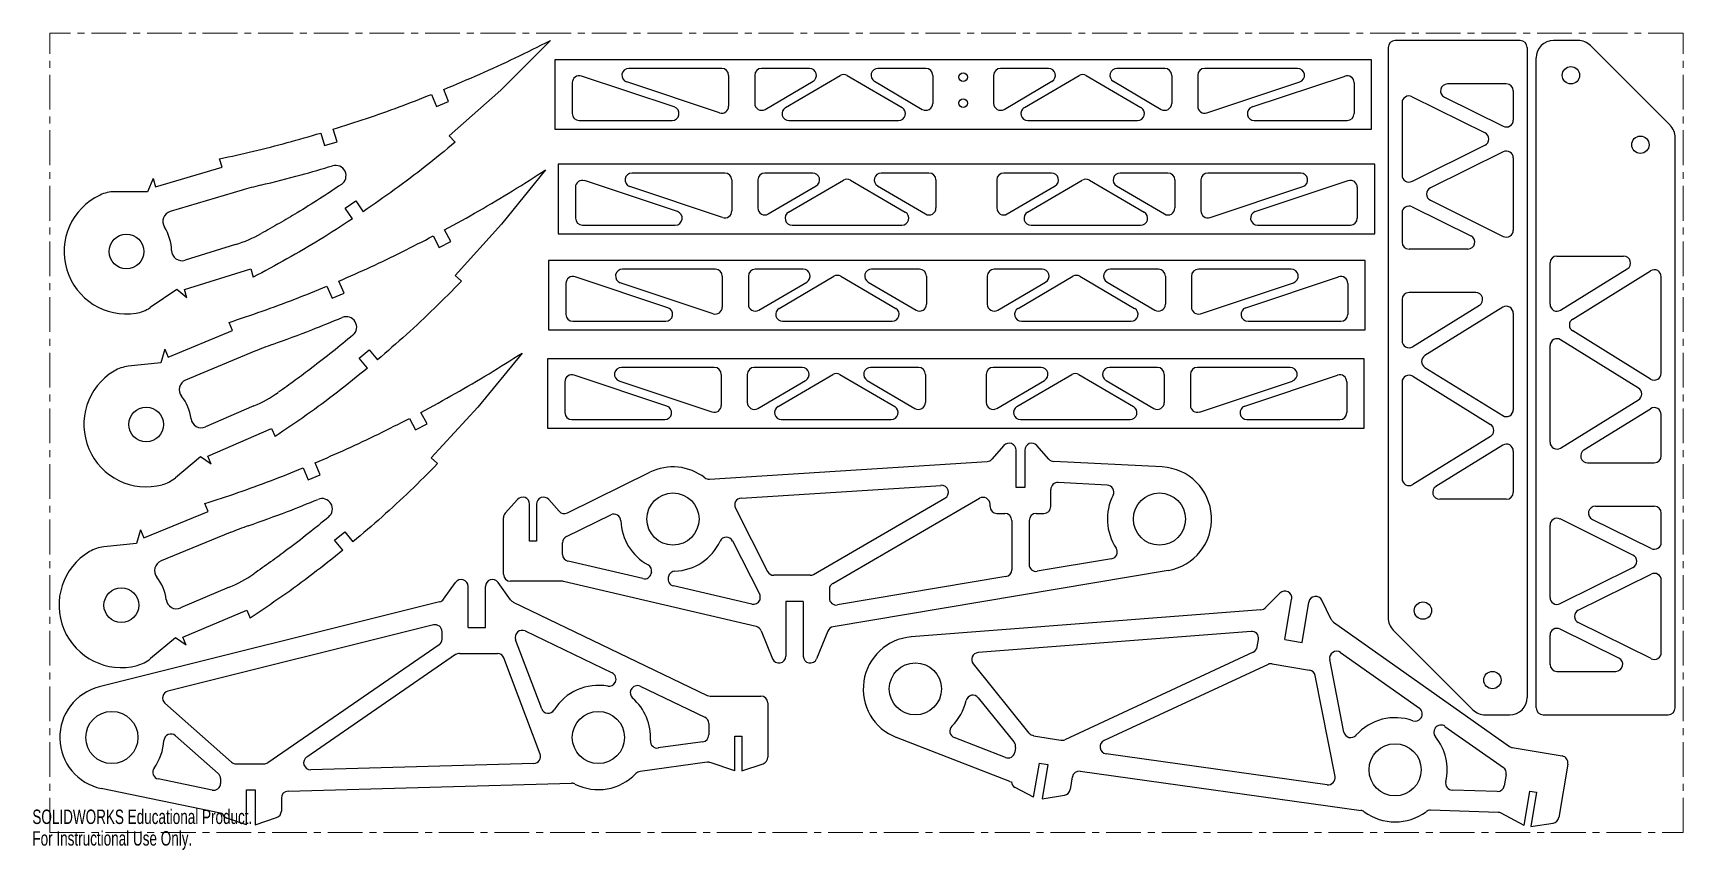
# Model space of a CAD drawing. Header units: inches. Extents: x 0 to 23.8, y 0 to 11.8.
import ezdxf

# ---------------------------------------------------------------- set-up
doc = ezdxf.new("R2010")
doc.units = ezdxf.units.IN
doc.header["$MEASUREMENT"] = 0
doc.linetypes.add('CENTERX2', pattern=[0.8, 0.5, -0.1, 0.1, -0.1])
doc.styles.add('SLDTEXTSTYLE0', font='TXT', dxfattribs={"width": 0.7})

msp = doc.modelspace()

# ---------------------------------------------------------------- linework, layer by layer
at = {"color": 7, "linetype": 'CENTERX2', "lineweight": 18}
for p, q in [((0.25, 0.25), (0.25, 11.75)), ((23.75, 11.75), (0.25, 11.75)), ((23.75, 0.25), (23.75, 11.75)), ((0.25, 0.25), (23.75, 0.25))]:
    msp.add_line(p, q, dxfattribs=at)
at = {"color": 7, "linetype": 'Continuous', "lineweight": 25}
for p, q in [((7.453, 11.641), (6.74, 10.93)), ((21.408, 11.642), (19.608, 11.642)), ((22.24, 11.642), (21.887, 11.642)), ((19.508, 11.542), (19.508, 3.338)), ((21.508, 11.542), (21.508, 2.192)), ((23.563, 10.422), (22.417, 11.569)), ((19.268, 11.366), (7.518, 11.366)), ((7.518, 11.366), (7.518, 10.366)), ((9.918, 11.241), (8.582, 11.241)), ((11.182, 11.241), (10.493, 11.241)), ((12.856, 11.241), (12.167, 11.241)), ((14.62, 11.241), (13.931, 11.241)), ((16.293, 11.241), (15.605, 11.241)), ((18.204, 11.241), (16.868, 11.241)), ((19.268, 10.366), (19.268, 11.366)), ((21.637, 2.042), (21.637, 11.392)), ((5.988, 10.763), (5.918, 10.937)), ((6.74, 10.93), (5.997, 10.27)), ((7.768, 11.036), (7.768, 10.591)), ((9.236, 10.686), (7.9, 11.131)), ((9.887, 10.601), (8.551, 11.046)), ((10.018, 11.141), (10.018, 10.696)), ((10.393, 11.141), (10.393, 10.738)), ((10.544, 10.652), (11.233, 11.055)), ((10.835, 10.677), (11.624, 11.139)), ((11.725, 11.139), (12.514, 10.677)), ((12.117, 11.055), (12.805, 10.652)), ((12.956, 11.141), (12.956, 10.738)), ((13.831, 11.141), (13.831, 10.738)), ((13.981, 10.652), (14.67, 11.055)), ((14.273, 10.677), (15.062, 11.139)), ((15.163, 11.139), (15.951, 10.677)), ((15.554, 11.055), (16.243, 10.652)), ((16.393, 11.141), (16.393, 10.738)), ((16.768, 11.141), (16.768, 10.696)), ((16.9, 10.601), (18.236, 11.046)), ((17.551, 10.686), (18.887, 11.131)), ((19.018, 11.036), (19.018, 10.591)), ((21.208, 11.017), (20.361, 11.017)), ((5.744, 10.867), (5.814, 10.693)), ((5.814, 10.693), (5.988, 10.763)), ((19.708, 10.744), (19.708, 9.706)), ((19.853, 10.834), (20.902, 10.315)), ((20.317, 10.827), (21.164, 10.408)), ((21.308, 10.917), (21.308, 10.498)), ((7.868, 10.491), (9.204, 10.491)), ((10.886, 10.491), (12.463, 10.491)), ((14.323, 10.491), (15.901, 10.491)), ((17.582, 10.491), (18.918, 10.491)), ((4.15, 10.31), (4.204, 10.131)), ((4.384, 10.185), (4.329, 10.365)), ((5.997, 10.27), (6.083, 10.179)), ((7.518, 10.366), (19.268, 10.366)), ((23.637, 2.042), (23.637, 10.245)), ((4.204, 10.131), (4.384, 10.185)), ((20.902, 10.135), (19.853, 9.616)), ((21.164, 10.042), (20.115, 9.523)), ((1.771, 9.536), (2.73, 9.821)), ((2.73, 9.821), (2.694, 9.94)), ((7.384, 9.78), (6.75, 8.998)), ((19.314, 9.861), (7.564, 9.861)), ((7.564, 9.861), (7.564, 8.861)), ((9.964, 9.736), (8.628, 9.736)), ((11.228, 9.736), (10.539, 9.736)), ((12.901, 9.736), (12.213, 9.736)), ((14.665, 9.736), (13.976, 9.736)), ((16.339, 9.736), (15.65, 9.736)), ((18.25, 9.736), (16.914, 9.736)), ((19.314, 8.861), (19.314, 9.861)), ((21.308, 9.952), (21.308, 8.914)), ((1.736, 9.655), (1.657, 9.466)), ((1.736, 9.655), (1.771, 9.536)), ((7.814, 9.531), (7.814, 9.086)), ((9.282, 9.181), (7.946, 9.626)), ((9.932, 9.096), (8.596, 9.541)), ((10.064, 9.636), (10.064, 9.191)), ((10.439, 9.636), (10.439, 9.233)), ((10.589, 9.147), (11.278, 9.55)), ((10.881, 9.172), (11.67, 9.634)), ((11.771, 9.634), (12.559, 9.172)), ((12.162, 9.55), (12.851, 9.147)), ((13.001, 9.636), (13.001, 9.233)), ((13.876, 9.636), (13.876, 9.233)), ((14.027, 9.147), (14.716, 9.55)), ((14.318, 9.172), (15.107, 9.634)), ((15.208, 9.634), (15.997, 9.172)), ((15.6, 9.55), (16.288, 9.147)), ((16.439, 9.636), (16.439, 9.233)), ((16.814, 9.636), (16.814, 9.191)), ((16.946, 9.096), (18.282, 9.541)), ((17.596, 9.181), (18.932, 9.626)), ((19.064, 9.531), (19.064, 9.086)), ((1.657, 9.466), (1.185, 9.466)), ((3.017, 9.489), (1.984, 9.181)), ((4.499, 9.231), (4.655, 9.335)), ((4.655, 9.335), (4.76, 9.179)), ((20.115, 9.344), (21.164, 8.825)), ((4.604, 9.075), (4.499, 9.231)), ((19.708, 9.161), (19.708, 8.742)), ((19.853, 9.25), (20.699, 8.831)), ((5.766, 8.83), (5.854, 8.664)), ((6.02, 8.752), (5.931, 8.918)), ((6.75, 8.998), (6.081, 8.263)), ((7.564, 8.861), (19.314, 8.861)), ((7.914, 8.986), (9.25, 8.986)), ((10.931, 8.986), (12.509, 8.986)), ((14.369, 8.986), (15.946, 8.986)), ((17.628, 8.986), (18.964, 8.986)), ((2.923, 8.707), (2.198, 8.481)), ((5.854, 8.664), (6.02, 8.752)), ((20.655, 8.642), (19.808, 8.642)), ((2.187, 8.058), (3.141, 8.357)), ((3.141, 8.357), (3.179, 8.237)), ((19.177, 8.478), (7.427, 8.478)), ((7.427, 8.478), (7.427, 7.478)), ((9.827, 8.353), (8.491, 8.353)), ((11.091, 8.353), (10.402, 8.353)), ((12.765, 8.353), (12.076, 8.353)), ((14.528, 8.353), (13.84, 8.353)), ((16.202, 8.353), (15.513, 8.353)), ((18.113, 8.353), (16.777, 8.353)), ((19.177, 7.478), (19.177, 8.478)), ((21.837, 7.847), (21.837, 8.442)), ((21.937, 8.542), (22.896, 8.542)), ((21.989, 7.762), (22.948, 8.357)), ((22.164, 7.635), (23.284, 8.329)), ((4.239, 8.108), (4.312, 7.935)), ((4.485, 8.009), (4.411, 8.181)), ((6.081, 8.263), (6.176, 8.181)), ((7.677, 8.148), (7.677, 7.703)), ((9.145, 7.797), (7.809, 8.243)), ((9.795, 7.712), (8.459, 8.158)), ((9.927, 8.253), (9.927, 7.807)), ((10.302, 8.253), (10.302, 7.849)), ((10.453, 7.763), (11.141, 8.166)), ((10.744, 7.789), (11.533, 8.251)), ((11.634, 8.251), (12.423, 7.789)), ((12.025, 8.166), (12.714, 7.763)), ((12.865, 8.253), (12.865, 7.849)), ((13.74, 8.253), (13.74, 7.849)), ((13.89, 7.763), (14.579, 8.166)), ((14.182, 7.789), (14.97, 8.251)), ((15.071, 8.251), (15.86, 7.789)), ((15.463, 8.166), (16.152, 7.763)), ((16.302, 8.253), (16.302, 7.849)), ((16.677, 8.253), (16.677, 7.807)), ((16.809, 7.712), (18.145, 8.158)), ((17.459, 7.797), (18.795, 8.243)), ((18.927, 8.148), (18.927, 7.703)), ((23.437, 6.856), (23.437, 8.244)), ((2.08, 8.059), (1.693, 7.799)), ((2.224, 7.939), (2.08, 8.059)), ((2.224, 7.939), (2.187, 8.058)), ((4.312, 7.935), (4.485, 8.009)), ((19.708, 7.917), (19.708, 7.322)), ((20.767, 8.017), (19.808, 8.017)), ((7.777, 7.603), (9.113, 7.603)), ((10.795, 7.603), (12.372, 7.603)), ((14.232, 7.603), (15.81, 7.603)), ((17.491, 7.603), (18.827, 7.603)), ((20.82, 7.832), (19.861, 7.237)), ((21.156, 7.804), (20.035, 7.11)), ((21.308, 7.719), (21.308, 6.331)), ((1.955, 7.087), (2.879, 7.472)), ((2.879, 7.472), (2.831, 7.587)), ((7.427, 7.478), (19.177, 7.478)), ((23.284, 6.771), (22.164, 7.465)), ((1.907, 7.202), (1.85, 7.006)), ((1.907, 7.202), (1.955, 7.087)), ((3.199, 7.172), (2.204, 6.757)), ((4.701, 7.072), (4.845, 7.192)), ((4.845, 7.192), (4.965, 7.048)), ((7.048, 7.146), (6.41, 6.368)), ((21.837, 5.864), (21.837, 7.253)), ((23.11, 6.643), (21.989, 7.338)), ((1.85, 7.006), (1.38, 6.956)), ((4.821, 6.928), (4.701, 7.072)), ((19.162, 7.064), (7.412, 7.064)), ((7.412, 7.064), (7.412, 6.064)), ((9.812, 6.939), (8.476, 6.939)), ((11.076, 6.939), (10.387, 6.939)), ((12.749, 6.939), (12.061, 6.939)), ((14.513, 6.939), (13.824, 6.939)), ((16.187, 6.939), (15.498, 6.939)), ((18.098, 6.939), (16.762, 6.939)), ((19.162, 6.064), (19.162, 7.064)), ((20.035, 6.94), (21.156, 6.246)), ((7.662, 6.734), (7.662, 6.289)), ((9.13, 6.384), (7.794, 6.829)), ((9.78, 6.298), (8.444, 6.744)), ((9.912, 6.839), (9.912, 6.393)), ((10.287, 6.839), (10.287, 6.436)), ((10.437, 6.349), (11.126, 6.752)), ((10.729, 6.375), (11.518, 6.837)), ((11.619, 6.837), (12.407, 6.375)), ((12.01, 6.752), (12.699, 6.349)), ((12.849, 6.839), (12.849, 6.436)), ((13.724, 6.839), (13.724, 6.436)), ((13.875, 6.349), (14.564, 6.752)), ((14.166, 6.375), (14.955, 6.837)), ((15.056, 6.837), (15.845, 6.375)), ((15.448, 6.752), (16.136, 6.349)), ((16.287, 6.839), (16.287, 6.436)), ((16.662, 6.839), (16.662, 6.393)), ((16.794, 6.298), (18.13, 6.744)), ((17.444, 6.384), (18.78, 6.829)), ((18.912, 6.734), (18.912, 6.289)), ((19.708, 6.728), (19.708, 5.339)), ((19.861, 6.813), (20.981, 6.118)), ((21.989, 5.779), (23.11, 6.473)), ((3.188, 6.385), (2.491, 6.083)), ((5.425, 6.206), (5.512, 6.04)), ((5.678, 6.127), (5.591, 6.293)), ((6.41, 6.368), (5.736, 5.637)), ((7.762, 6.189), (9.098, 6.189)), ((10.779, 6.189), (12.357, 6.189)), ((14.217, 6.189), (15.794, 6.189)), ((17.476, 6.189), (18.812, 6.189)), ((22.325, 5.752), (23.284, 6.346)), ((23.437, 5.667), (23.437, 6.261)), ((2.524, 5.662), (3.442, 6.059)), ((3.442, 6.059), (3.492, 5.944)), ((5.512, 6.04), (5.678, 6.127)), ((7.412, 6.064), (19.162, 6.064)), ((20.981, 5.948), (19.861, 5.254)), ((13.979, 5.816), (13.807, 5.62)), ((14.154, 5.214), (14.154, 5.749)), ((14.279, 5.749), (14.279, 5.214)), ((14.626, 5.62), (14.454, 5.816)), ((21.156, 5.821), (20.196, 5.227)), ((21.308, 5.736), (21.308, 5.142)), ((2.418, 5.651), (2.061, 5.352)), ((2.574, 5.547), (2.418, 5.651)), ((2.574, 5.547), (2.524, 5.662)), ((3.894, 5.493), (3.966, 5.32)), ((4.139, 5.392), (4.067, 5.566)), ((5.736, 5.637), (5.831, 5.555)), ((9.742, 5.331), (13.738, 5.586)), ((16.255, 5.507), (14.696, 5.587)), ((22.378, 5.567), (23.337, 5.567)), ((3.966, 5.32), (4.139, 5.392)), ((7.698, 4.847), (8.886, 5.431)), ((10.199, 5.06), (13.074, 5.243)), ((15.466, 5.247), (14.759, 5.283)), ((6.979, 5.039), (6.804, 4.841)), ((7.429, 5.039), (7.579, 4.87)), ((11.241, 3.962), (13.131, 5.057)), ((11.517, 3.833), (13.629, 5.057)), ((14.279, 5.214), (14.154, 5.214)), ((14.654, 4.939), (14.654, 5.183)), ((21.208, 5.042), (20.249, 5.042)), ((1.604, 4.486), (2.53, 4.865)), ((2.53, 4.865), (2.482, 4.981)), ((6.779, 3.963), (6.779, 4.775)), ((7.154, 4.438), (7.154, 4.973)), ((7.254, 4.973), (7.254, 4.438)), ((7.685, 4.506), (8.323, 4.82)), ((10.116, 4.915), (10.579, 4.004)), ((13.779, 4.939), (13.779, 4.97)), ((13.879, 4.839), (13.992, 4.839)), ((14.442, 4.839), (14.554, 4.839)), ((23.03, 4.24), (21.981, 4.759)), ((23.292, 4.333), (22.445, 4.752)), ((22.49, 4.942), (23.337, 4.942)), ((23.437, 4.423), (23.437, 4.842)), ((1.557, 4.601), (1.498, 4.405)), ((1.557, 4.601), (1.604, 4.486)), ((2.848, 4.563), (1.851, 4.155)), ((4.349, 4.454), (4.494, 4.573)), ((4.494, 4.573), (4.613, 4.429)), ((14.092, 4.739), (14.092, 4.029)), ((14.342, 4.739), (14.342, 4.105)), ((21.837, 3.631), (21.837, 4.669)), ((1.498, 4.405), (1.028, 4.358)), ((4.468, 4.309), (4.349, 4.454)), ((7.254, 4.438), (7.154, 4.438)), ((7.629, 4.25), (7.629, 4.416)), ((10.076, 4.443), (10.467, 3.673)), ((8.785, 3.901), (7.707, 4.153)), ((15.528, 4.186), (14.458, 4.006)), ((21.981, 3.541), (23.03, 4.06)), ((5.916, 3.605), (6.088, 3.847)), ((6.879, 3.596), (6.701, 3.847)), ((7.618, 3.863), (6.879, 3.863)), ((10.416, 3.211), (7.641, 3.86)), ((8.908, 3.988), (8.905, 3.975)), ((9.152, 3.932), (9.149, 3.918)), ((11.191, 3.949), (10.668, 3.949)), ((16.341, 4.019), (11.522, 3.208)), ((14.008, 3.931), (11.583, 3.523)), ((22.243, 3.448), (23.292, 3.967)), ((23.437, 2.839), (23.437, 3.877)), ((5.858, 3.567), (0.962, 2.344)), ((2.832, 3.776), (2.133, 3.479)), ((6.269, 3.2), (6.269, 3.788)), ((6.519, 3.2), (6.519, 3.788)), ((6.917, 3.564), (9.711, 2.222)), ((10.353, 3.534), (9.223, 3.798)), ((10.467, 3.673), (10.467, 3.589)), ((11.092, 3.574), (10.842, 3.574)), ((10.842, 3.574), (10.842, 2.787)), ((11.092, 3.574), (11.092, 2.787)), ((11.467, 3.747), (11.467, 3.621)), ((17.74, 3.483), (17.95, 3.692)), ((18.022, 3.025), (18.119, 3.605)), ((18.268, 2.984), (18.366, 3.563)), ((18.689, 3.314), (18.554, 3.591)), ((2.165, 3.057), (3.085, 3.449)), ((3.085, 3.449), (3.134, 3.334)), ((17.678, 3.454), (12.646, 3.063)), ((5.77, 3.235), (1.949, 2.281)), ((5.894, 3.03), (5.894, 3.138)), ((6.269, 3.2), (6.519, 3.2)), ((7.09, 3.149), (8.342, 2.547)), ((10.486, 3.151), (10.649, 2.749)), ((11.446, 3.147), (11.284, 2.749)), ((17.535, 3.142), (13.609, 2.837)), ((18.721, 3.276), (21.253, 1.488)), ((19.581, 3.161), (20.728, 2.015)), ((22.828, 2.756), (21.981, 3.175)), ((23.292, 2.75), (22.243, 3.269)), ((2.058, 3.047), (1.699, 2.75)), ((2.214, 2.942), (2.058, 3.047)), ((2.214, 2.942), (2.165, 3.057)), ((5.851, 2.947), (3.387, 1.253)), ((7.329, 2.03), (6.953, 3.023)), ((17.624, 2.919), (17.642, 3.026)), ((18.022, 3.025), (18.268, 2.984)), ((21.837, 2.667), (21.837, 3.086)), ((6.089, 2.808), (3.947, 1.335)), ((6.146, 2.825), (6.691, 2.825)), ((7.308, 1.378), (6.785, 2.761)), ((14.344, 1.678), (13.539, 2.674)), ((17.567, 2.845), (14.855, 1.584)), ((17.779, 2.668), (15.421, 1.572)), ((17.838, 2.676), (18.376, 2.585)), ((18.872, 1.694), (18.667, 2.736)), ((18.822, 2.837), (19.957, 2.036)), ((8.387, 2.409), (8.389, 2.413)), ((18.743, 1.055), (18.457, 2.506)), ((21.937, 2.567), (22.783, 2.567)), ((8.612, 2.301), (8.614, 2.305)), ((8.747, 2.352), (9.675, 1.906)), ((9.754, 2.212), (10.482, 2.212)), ((14.126, 1.551), (13.611, 2.188)), ((2.867, 1.261), (1.907, 2.109)), ((10.582, 2.112), (10.582, 1.334)), ((20.905, 1.942), (21.258, 1.942)), ((21.737, 1.942), (23.537, 1.942)), ((9.732, 1.816), (9.732, 1.652)), ((19.978, 1.893), (19.981, 1.897)), ((20.182, 1.749), (20.185, 1.752)), ((20.324, 1.776), (21.165, 1.182)), ((2.673, 1.099), (2.059, 1.641)), ((9.645, 1.553), (9.006, 1.465)), ((10.107, 1.637), (10.207, 1.637)), ((10.107, 1.137), (10.107, 1.637)), ((10.207, 1.637), (10.207, 1.137)), ((14.064, 0.981), (12.433, 1.616)), ((14.001, 1.328), (13.263, 1.615)), ((14.147, 1.471), (14.136, 1.405)), ((14.406, 1.642), (14.797, 1.576)), ((21.294, 1.471), (22.011, 1.35)), ((2.933, 1.236), (3.33, 1.236)), ((7.217, 1.243), (4.006, 1.152)), ((9.709, 1.259), (8.744, 1.127)), ((10.107, 1.137), (9.754, 1.254)), ((10.207, 1.137), (10.513, 1.239)), ((14.406, 0.755), (14.489, 1.248)), ((14.489, 1.248), (14.613, 1.227)), ((14.613, 1.227), (14.53, 0.734)), ((18.631, 0.937), (15.449, 1.382)), ((22.093, 1.234), (21.964, 0.467)), ((2.586, 0.858), (1.812, 1.019)), ((2.707, 1.024), (2.707, 0.956)), ((3.679, 0.843), (7.758, 0.958)), ((14.064, 0.981), (14.088, 0.978)), ((14.963, 1.049), (14.932, 0.866)), ((15.075, 1.131), (19.117, 0.566)), ((21.206, 1.084), (21.178, 0.922)), ((2.707, 0.527), (0.992, 0.882)), ((3.082, 0.861), (3.207, 0.861)), ((3.082, 0.361), (3.082, 0.861)), ((3.207, 0.861), (3.207, 0.361)), ((3.582, 0.743), (3.582, 0.558)), ((14.406, 0.755), (14.14, 0.896)), ((14.53, 0.734), (14.849, 0.784)), ((21.077, 0.839), (20.432, 0.859)), ((21.463, 0.352), (21.546, 0.845)), ((21.546, 0.845), (21.644, 0.828)), ((21.644, 0.828), (21.561, 0.335)), ((2.707, 0.527), (2.73, 0.528)), ((21.09, 0.538), (20.117, 0.569)), ((21.463, 0.352), (21.134, 0.527)), ((3.082, 0.361), (2.796, 0.456)), ((3.207, 0.361), (3.513, 0.463)), ((21.561, 0.335), (21.881, 0.385))]:
    msp.add_line(p, q, dxfattribs=at)
for centre, radius in [((13.393, 11.116), 0.0625), ((22.137, 11.142), 0.125), ((13.393, 10.741), 0.0625), ((23.137, 10.142), 0.125), ((1.353, 8.606), 0.25), ((1.638, 6.119), 0.25), ((9.217, 4.758), 0.375), ((16.217, 4.758), 0.375), ((1.28, 3.519), 0.25), ((20.008, 3.442), 0.125), ((12.705, 2.315), 0.375), ((21.008, 2.442), 0.125), ((1.144, 1.616), 0.375), ((8.144, 1.616), 0.375), ((19.607, 1.151), 0.375)]:
    msp.add_circle(centre, radius, dxfattribs=at)
for centre, radius, start, end in [((19.608, 11.542), 0.1, 90, 180), ((21.408, 11.542), 0.1, 0, 90), ((21.887, 11.392), 0.25, 90, 180), ((22.24, 11.392), 0.25, 45, 90), ((8.582, 11.141), 0.1, 90, 251.5651), ((9.918, 11.141), 0.1, 0, 90), ((10.493, 11.141), 0.1, 90, 180), ((11.182, 11.141), 0.1, 300.3432, 90), ((12.167, 11.141), 0.1, 90, 239.6568), ((12.856, 11.141), 0.1, 0, 90), ((13.931, 11.141), 0.1, 90, 180), ((14.62, 11.141), 0.1, 300.3432, 90), ((15.605, 11.141), 0.1, 90, 239.6568), ((16.293, 11.141), 0.1, 0, 90), ((16.868, 11.141), 0.1, 90, 180), ((18.204, 11.141), 0.1, 288.4349, 90), ((7.868, 11.036), 0.1, 71.5651, 180), ((11.675, 11.053), 0.1, 59.6568, 120.3432), ((15.112, 11.053), 0.1, 59.6568, 120.3432), ((18.918, 11.036), 0.1, 0, 108.4349), ((20.361, 10.917), 0.1, 90, 243.6742), ((21.208, 10.917), 0.1, 0, 90), ((9.204, 10.591), 0.1, 270, 71.5651), ((9.918, 10.696), 0.1, 251.5651, 0), ((10.493, 10.738), 0.1, 180, 300.3432), ((12.856, 10.738), 0.1, 239.6568, 0), ((13.931, 10.738), 0.1, 180, 300.3432), ((16.293, 10.738), 0.1, 239.6568, 0), ((16.868, 10.696), 0.1, 180, 288.4349), ((17.582, 10.591), 0.1, 108.4349, 270), ((19.808, 10.744), 0.1, 63.6742, 180), ((7.868, 10.591), 0.1, 180, 270), ((10.886, 10.591), 0.1, 120.3432, 270), ((12.463, 10.591), 0.1, 270, 59.6568), ((14.323, 10.591), 0.1, 120.3432, 270), ((15.901, 10.591), 0.1, 270, 59.6568), ((18.918, 10.591), 0.1, 270, 0), ((21.208, 10.498), 0.1, 243.6742, 0), ((20.857, 10.225), 0.1, 296.3258, 63.6742), ((23.387, 10.245), 0.25, 0, 45), ((21.208, 9.952), 0.1, 0, 116.3258), ((4.363, 9.696), 0.15, 303.9839, 106.7314), ((8.628, 9.636), 0.1, 90, 251.5651), ((9.964, 9.636), 0.1, 0, 90), ((10.539, 9.636), 0.1, 90, 180), ((11.228, 9.636), 0.1, 300.3432, 90), ((12.213, 9.636), 0.1, 90, 239.6568), ((12.901, 9.636), 0.1, 0, 90), ((13.976, 9.636), 0.1, 90, 180), ((14.665, 9.636), 0.1, 300.3432, 90), ((15.65, 9.636), 0.1, 90, 239.6568), ((16.339, 9.636), 0.1, 0, 90), ((16.914, 9.636), 0.1, 90, 180), ((18.25, 9.636), 0.1, 288.4349, 90), ((4.442, 4.696), 5, 103.4043, 106.5668), ((7.914, 9.531), 0.1, 71.5651, 180), ((11.72, 9.548), 0.1, 59.6568, 120.3432), ((15.158, 9.548), 0.1, 59.6568, 120.3432), ((18.964, 9.531), 0.1, 0, 108.4349), ((19.808, 9.706), 0.1, 180, 296.3258), ((20.159, 9.433), 0.1, 116.3258, 243.6742), ((1.353, 8.606), 0.897, 115.0001, 278.916), ((1.185, 8.966), 0.5, 90.0399, 115.0001), ((19.808, 9.161), 0.1, 63.6742, 180), ((2.027, 9.038), 0.15, 106.5668, 212.6476), ((7.914, 9.086), 0.1, 180, 270), ((9.25, 9.086), 0.1, 270, 71.5651), ((9.964, 9.191), 0.1, 251.5651, 0), ((10.539, 9.233), 0.1, 180, 300.3432), ((10.931, 9.086), 0.1, 120.3432, 270), ((12.509, 9.086), 0.1, 270, 59.6568), ((12.901, 9.233), 0.1, 239.6568, 0), ((13.976, 9.233), 0.1, 180, 300.3432), ((14.369, 9.086), 0.1, 120.3432, 270), ((15.946, 9.086), 0.1, 270, 59.6568), ((16.339, 9.233), 0.1, 239.6568, 0), ((16.914, 9.191), 0.1, 180, 288.4349), ((17.628, 9.086), 0.1, 108.4349, 270), ((18.964, 9.086), 0.1, 270, 0), ((1.353, 8.606), 0.65, 1.274, 32.6476), ((2.326, 10.616), 2, 287.3548, 298.8982), ((20.655, 8.742), 0.1, 270, 63.6742), ((21.208, 8.914), 0.1, 243.6742, 0), ((2.153, 8.624), 0.15, 181.274, 287.3548), ((19.808, 8.742), 0.1, 180, 270), ((8.491, 8.253), 0.1, 90, 251.5651), ((9.827, 8.253), 0.1, 0, 90), ((10.402, 8.253), 0.1, 90, 180), ((11.091, 8.253), 0.1, 300.3432, 90), ((12.076, 8.253), 0.1, 90, 239.6568), ((12.765, 8.253), 0.1, 0, 90), ((13.84, 8.253), 0.1, 90, 180), ((14.528, 8.253), 0.1, 300.3432, 90), ((15.513, 8.253), 0.1, 90, 239.6568), ((16.202, 8.253), 0.1, 0, 90), ((16.777, 8.253), 0.1, 90, 180), ((18.113, 8.253), 0.1, 288.4349, 90), ((21.937, 8.442), 0.1, 90, 180), ((22.896, 8.442), 0.1, 301.7903, 90), ((23.337, 8.244), 0.1, 0, 121.7903), ((7.777, 8.148), 0.1, 71.5651, 180), ((11.583, 8.164), 0.1, 59.6568, 120.3432), ((15.021, 8.164), 0.1, 59.6568, 120.3432), ((18.827, 8.148), 0.1, 0, 108.4349), ((10.402, 7.849), 0.1, 180, 300.3432), ((12.765, 7.849), 0.1, 239.6568, 0), ((13.84, 7.849), 0.1, 180, 300.3432), ((16.202, 7.849), 0.1, 239.6568, 0), ((19.808, 7.917), 0.1, 90, 180), ((20.767, 7.917), 0.1, 301.7903, 90), ((21.937, 7.847), 0.1, 180, 301.7903), ((1.415, 8.214), 0.5, 278.916, 303.8921), ((4.516, 7.519), 0.15, 310.0353, 112.7828), ((7.777, 7.703), 0.1, 180, 270), ((9.113, 7.703), 0.1, 270, 71.5651), ((9.827, 7.807), 0.1, 251.5651, 0), ((10.795, 7.703), 0.1, 120.3432, 270), ((12.372, 7.703), 0.1, 270, 59.6568), ((14.232, 7.703), 0.1, 120.3432, 270), ((15.81, 7.703), 0.1, 270, 59.6568), ((16.777, 7.807), 0.1, 180, 288.4349), ((17.491, 7.703), 0.1, 108.4349, 270), ((18.827, 7.703), 0.1, 270, 0), ((21.208, 7.719), 0.1, 0, 121.7903), ((22.216, 7.55), 0.1, 121.7903, 238.2097), ((5.122, 2.556), 5, 109.4556, 112.6181), ((19.808, 7.322), 0.1, 180, 301.7903), ((21.937, 7.253), 0.1, 58.2097, 180), ((1.638, 6.119), 0.897, 121.0515, 284.9673), ((1.433, 6.458), 0.5, 96.0912, 121.0515), ((8.476, 6.839), 0.1, 90, 251.5651), ((9.812, 6.839), 0.1, 0, 90), ((10.387, 6.839), 0.1, 90, 180), ((11.076, 6.839), 0.1, 300.3432, 90), ((12.061, 6.839), 0.1, 90, 239.6568), ((12.749, 6.839), 0.1, 0, 90), ((13.824, 6.839), 0.1, 90, 180), ((14.513, 6.839), 0.1, 300.3432, 90), ((15.498, 6.839), 0.1, 90, 239.6568), ((16.187, 6.839), 0.1, 0, 90), ((16.762, 6.839), 0.1, 90, 180), ((18.098, 6.839), 0.1, 288.4349, 90), ((20.088, 7.025), 0.1, 121.7903, 238.2097), ((2.262, 6.619), 0.15, 112.6181, 218.6989), ((7.762, 6.734), 0.1, 71.5651, 180), ((11.568, 6.75), 0.1, 59.6568, 120.3432), ((15.006, 6.75), 0.1, 59.6568, 120.3432), ((18.812, 6.734), 0.1, 0, 108.4349), ((19.808, 6.728), 0.1, 58.2097, 180), ((23.337, 6.856), 0.1, 238.2097, 0), ((1.638, 6.119), 0.65, 7.3253, 38.6989), ((2.393, 8.22), 2, 293.4061, 304.9495), ((10.387, 6.436), 0.1, 180, 300.3432), ((12.749, 6.436), 0.1, 239.6568, 0), ((13.824, 6.436), 0.1, 180, 300.3432), ((16.187, 6.436), 0.1, 239.6568, 0), ((23.057, 6.558), 0.1, 301.7903, 58.2097), ((2.431, 6.221), 0.15, 187.3253, 293.4061), ((7.762, 6.289), 0.1, 180, 270), ((9.098, 6.289), 0.1, 270, 71.5651), ((9.812, 6.393), 0.1, 251.5651, 0), ((10.779, 6.289), 0.1, 120.3432, 270), ((12.357, 6.289), 0.1, 270, 59.6568), ((14.217, 6.289), 0.1, 120.3432, 270), ((15.794, 6.289), 0.1, 270, 59.6568), ((16.762, 6.393), 0.1, 180, 288.4349), ((17.476, 6.289), 0.1, 108.4349, 270), ((18.812, 6.289), 0.1, 270, 0), ((21.208, 6.331), 0.1, 238.2097, 0), ((23.337, 6.261), 0.1, 0, 121.7903), ((20.929, 6.033), 0.1, 301.7903, 58.2097), ((14.054, 5.749), 0.1, 0, 138.5763), ((14.379, 5.749), 0.1, 41.4237, 180), ((21.208, 5.736), 0.1, 0, 121.7903), ((21.937, 5.864), 0.1, 180, 301.7903), ((22.378, 5.667), 0.1, 121.7903, 270), ((9.217, 4.758), 0.75, 52.3682, 116.2021), ((13.732, 5.686), 0.1, 273.6479, 318.5763), ((14.701, 5.687), 0.1, 221.4237, 267.0776), ((16.217, 4.758), 0.75, 279.544, 87.0776), ((23.337, 5.667), 0.1, 270, 0), ((1.74, 5.736), 0.5, 284.9673, 309.9435), ((9.736, 5.431), 0.1, 232.3682, 273.6479), ((13.08, 5.144), 0.1, 300.0774, 93.6479), ((14.754, 5.183), 0.1, 87.0776, 180), ((15.461, 5.147), 0.1, 332.7618, 87.0776), ((19.808, 5.339), 0.1, 180, 301.7903), ((20.249, 5.142), 0.1, 121.7903, 270), ((4.167, 4.903), 0.15, 309.695, 112.4425), ((7.054, 4.973), 0.1, 0, 138.5763), ((7.354, 4.973), 0.1, 41.4237, 180), ((10.205, 4.96), 0.1, 93.6479, 206.9545), ((13.679, 4.97), 0.1, 0, 120.0774), ((16.217, 4.758), 0.75, 152.7618, 213.8597), ((21.208, 5.142), 0.1, 270, 0), ((6.879, 4.775), 0.1, 138.5763, 180), ((7.654, 4.936), 0.1, 221.4237, 296.2021), ((8.367, 4.73), 0.1, 1.8864, 116.2021), ((13.879, 4.939), 0.1, 180, 270), ((13.992, 4.739), 0.1, 0, 90), ((14.442, 4.739), 0.1, 90, 180), ((14.554, 4.939), 0.1, 270, 0), ((21.937, 4.669), 0.1, 63.6742, 180), ((22.49, 4.842), 0.1, 90, 243.6742), ((23.337, 4.842), 0.1, 0, 90), ((4.744, -0.064), 5, 109.1154, 112.2779), ((9.217, 4.758), 0.75, 181.8864, 241.4831), ((1.28, 3.519), 0.897, 120.7113, 284.6271), ((1.078, 3.86), 0.5, 95.751, 120.7113), ((7.729, 4.416), 0.1, 116.2021, 180), ((9.217, 4.758), 0.75, 272.182, 334.8793), ((9.986, 4.397), 0.1, 26.9545, 154.8793), ((15.511, 4.285), 0.1, 279.544, 33.8597), ((23.337, 4.423), 0.1, 243.6742, 0), ((1.908, 4.016), 0.15, 112.2779, 218.3587), ((7.729, 4.25), 0.1, 180, 256.8325), ((8.811, 4.011), 0.1, 346.8325, 61.4831), ((14.442, 4.105), 0.1, 180, 279.544), ((22.986, 4.15), 0.1, 296.3258, 63.6742), ((1.28, 3.519), 0.65, 6.9851, 38.3587), ((2.049, 5.616), 2, 293.0659, 304.6093), ((6.169, 3.788), 0.1, 0, 144.4623), ((6.619, 3.788), 0.1, 35.5377, 180), ((6.879, 3.963), 0.1, 180, 270), ((7.618, 3.763), 0.1, 76.8325, 90), ((8.808, 3.998), 0.1, 256.8325, 346.8325), ((9.246, 3.895), 0.1, 166.8325, 256.8325), ((9.249, 3.909), 0.1, 92.182, 166.8325), ((10.668, 4.049), 0.1, 206.9545, 270), ((11.191, 4.049), 0.1, 270, 300.0774), ((11.567, 3.747), 0.1, 120.0774, 180), ((13.992, 4.029), 0.1, 279.544, 0), ((23.337, 3.877), 0.1, 0, 116.3258), ((2.075, 3.617), 0.15, 186.9851, 293.0659), ((5.834, 3.664), 0.1, 284.0206, 324.4623), ((6.961, 3.655), 0.1, 215.5377, 244.329), ((10.376, 3.631), 0.1, 256.8325, 335.1252), ((11.567, 3.621), 0.1, 180, 279.544), ((18.021, 3.622), 0.1, 350.4284, 134.8907), ((18.465, 3.547), 0.1, 25.9661, 170.4284), ((21.937, 3.631), 0.1, 180, 296.3258), ((17.67, 3.554), 0.1, 274.449, 314.8907), ((19.758, 3.338), 0.25, 180, 225), ((22.288, 3.358), 0.1, 116.3258, 243.6742), ((5.794, 3.138), 0.1, 0, 104.0206), ((7.047, 3.058), 0.1, 64.329, 200.706), ((10.394, 3.113), 0.1, 22.0679, 76.8325), ((11.538, 3.11), 0.1, 99.544, 157.9321), ((17.543, 3.043), 0.1, 350.4284, 94.449), ((18.779, 3.358), 0.1, 205.9661, 234.7574), ((21.937, 3.086), 0.1, 63.6742, 180), ((5.794, 3.03), 0.1, 304.5094, 0), ((12.705, 2.315), 0.75, 94.449, 248.7375), ((17.525, 2.936), 0.1, 294.9378, 350.4284), ((18.765, 2.756), 0.1, 54.7574, 191.1344), ((1.381, 3.136), 0.5, 284.6271, 309.6032), ((6.146, 2.725), 0.1, 90, 124.5094), ((6.691, 2.725), 0.1, 20.706, 90), ((10.742, 2.787), 0.1, 202.0679, 0), ((11.192, 2.787), 0.1, 180, 337.9321), ((13.616, 2.737), 0.1, 94.449, 218.9614), ((17.821, 2.577), 0.1, 80.4284, 114.9378), ((21.937, 2.667), 0.1, 180, 270), ((22.783, 2.667), 0.1, 270, 63.6742), ((23.337, 2.839), 0.1, 243.6742, 0), ((8.296, 2.453), 0.1, 259.6785, 334.329), ((8.298, 2.457), 0.1, 334.329, 64.329), ((18.359, 2.487), 0.1, 11.1344, 80.4284), ((1.144, 1.616), 0.75, 104.0206, 258.3091), ((1.973, 2.184), 0.1, 104.0206, 228.533), ((8.144, 1.616), 0.75, 79.6785, 148.1455), ((8.702, 2.258), 0.1, 154.329, 228.9795), ((8.704, 2.262), 0.1, 64.329, 154.329), ((8.144, 1.616), 0.75, 356.4916, 48.9795), ((9.754, 2.312), 0.1, 244.329, 270), ((10.482, 2.112), 0.1, 0, 90), ((12.705, 2.315), 0.75, 314.4218, 347.0515), ((13.533, 2.125), 0.1, 38.9614, 167.0515), ((21.258, 2.192), 0.25, 270, 0), ((7.422, 2.065), 0.1, 200.706, 328.1455), ((9.632, 1.816), 0.1, 0, 64.329), ((19.607, 1.151), 0.75, 70.1069, 138.5739), ((19.899, 1.954), 0.1, 324.7574, 54.7574), ((20.905, 2.192), 0.25, 225, 270), ((21.737, 2.042), 0.1, 180, 270), ((23.537, 2.042), 0.1, 270, 0), ((1.993, 1.566), 0.1, 48.533, 176.6231), ((13.3, 1.708), 0.1, 134.4218, 248.7375), ((14.422, 1.741), 0.1, 218.9614, 260.4284), ((18.97, 1.714), 0.1, 191.1344, 318.5739), ((19.896, 1.951), 0.1, 250.1069, 324.7574), ((20.264, 1.691), 0.1, 144.7574, 219.4079), ((20.267, 1.695), 0.1, 54.7574, 144.7574), ((1.144, 1.616), 0.75, 323.9934, 356.6231), ((8.993, 1.564), 0.1, 176.4916, 277.7864), ((9.632, 1.652), 0.1, 277.7864, 0), ((14.048, 1.488), 0.1, 350.4284, 38.9614), ((14.813, 1.675), 0.1, 260.4284, 294.9378), ((15.463, 1.481), 0.1, 114.9378, 262.0372), ((19.607, 1.151), 0.75, 346.92, 39.4079), ((21.311, 1.569), 0.1, 234.7574, 260.4284), ((2.933, 1.336), 0.1, 228.533, 270), ((3.33, 1.336), 0.1, 270, 304.5094), ((4.003, 1.252), 0.1, 124.5094, 271.6088), ((7.214, 1.343), 0.1, 271.6088, 20.706), ((9.722, 1.159), 0.1, 71.5651, 97.7864), ((10.482, 1.334), 0.1, 288.4349, 0), ((14.037, 1.421), 0.1, 248.7375, 350.4284), ((21.994, 1.251), 0.1, 350.4284, 80.4284), ((1.832, 1.117), 0.1, 143.9934, 258.3091), ((2.607, 0.956), 0.1, 258.3091, 0), ((2.607, 1.024), 0.1, 0, 48.533), ((7.761, 0.858), 0.1, 63.1942, 91.6088), ((8.144, 1.616), 0.75, 243.1942, 316.1496), ((8.757, 1.027), 0.1, 97.7864, 136.1496), ((14.187, 0.985), 0.1, 183.6265, 241.9935), ((15.062, 1.032), 0.1, 82.0372, 170.4284), ((18.645, 1.036), 0.1, 262.0372, 11.1344), ((20.435, 0.959), 0.1, 166.92, 268.2148), ((21.107, 1.101), 0.1, 350.4284, 54.7574), ((3.682, 0.743), 0.1, 91.6088, 180), ((14.834, 0.883), 0.1, 278.8634, 350.4284), ((21.08, 0.939), 0.1, 268.2148, 350.4284), ((2.828, 0.551), 0.1, 193.1981, 251.5651), ((3.482, 0.558), 0.1, 288.4349, 0), ((19.103, 0.467), 0.1, 53.6226, 82.0372), ((19.607, 1.151), 0.75, 233.6226, 306.578), ((20.114, 0.469), 0.1, 88.2148, 126.578), ((21.087, 0.438), 0.1, 61.9935, 88.2148), ((21.865, 0.484), 0.1, 278.8634, 350.4284)]:
    msp.add_arc(centre, radius, start, end, dxfattribs=at)
for points, knots in [([(5.918, 10.937), (6.091, 11.01), (6.437, 11.155), (6.949, 11.39), (7.285, 11.558), (7.453, 11.641)], [0, 0, 0, 0, 0.3333329, 0.6666663, 1, 1, 1, 1]), ([(4.329, 10.365), (4.488, 10.416), (4.806, 10.517), (5.278, 10.685), (5.589, 10.806), (5.744, 10.867)], [0, 0, 0, 0, 0.333333, 0.666667, 1, 1, 1, 1]), ([(2.694, 9.94), (2.857, 9.976), (3.183, 10.047), (3.669, 10.171), (3.989, 10.264), (4.15, 10.31)], [0, 0, 0, 0, 0.333333, 0.666667, 1, 1, 1, 1]), ([(6.083, 10.179), (5.941, 10.062), (5.656, 9.828), (5.214, 9.494), (4.911, 9.284), (4.76, 9.179)], [0, 0, 0, 0, 0.333333, 0.666667, 1, 1, 1, 1]), ([(3.283, 9.56), (3.478, 9.608), (3.825, 9.694), (4.168, 9.795), (4.319, 9.839)], [0, 0, 0, 0, 0.560079, 1, 1, 1, 1]), ([(5.931, 8.918), (6.096, 9.008), (6.425, 9.189), (6.909, 9.477), (7.225, 9.679), (7.384, 9.78)], [0, 0, 0, 0, 0.3333329, 0.6666663, 1, 1, 1, 1]), ([(4.446, 9.571), (4.341, 9.501), (4.131, 9.361), (3.832, 9.176), (3.552, 9.011), (3.379, 8.914), (3.292, 8.865)], [0, 0, 0, 0, 0.280099, 0.56012, 0.780084, 1, 1, 1, 1]), ([(4.604, 9.075), (4.449, 8.975), (4.141, 8.776), (3.665, 8.496), (3.341, 8.324), (3.179, 8.237)], [0, 0, 0, 0, 0.333333, 0.666667, 1, 1, 1, 1]), ([(4.411, 8.181), (4.564, 8.249), (4.87, 8.383), (5.321, 8.599), (5.618, 8.753), (5.766, 8.83)], [0, 0, 0, 0, 0.333333, 0.666667, 1, 1, 1, 1]), ([(2.831, 7.587), (2.989, 7.64), (3.306, 7.745), (3.775, 7.919), (4.084, 8.045), (4.239, 8.108)], [0, 0, 0, 0, 0.333333, 0.666667, 1, 1, 1, 1]), ([(6.176, 8.181), (6.046, 8.05), (5.787, 7.787), (5.384, 7.409), (5.104, 7.168), (4.965, 7.048)], [0, 0, 0, 0, 0.333333, 0.666667, 1, 1, 1, 1]), ([(3.456, 7.271), (3.645, 7.339), (3.981, 7.461), (4.312, 7.598), (4.457, 7.658)], [0, 0, 0, 0, 0.560079, 1, 1, 1, 1]), ([(4.612, 7.404), (4.515, 7.324), (4.32, 7.163), (4.042, 6.947), (3.782, 6.753), (3.62, 6.638), (3.539, 6.581)], [0, 0, 0, 0, 0.280099, 0.56012, 0.780084, 1, 1, 1, 1]), ([(5.591, 6.293), (5.756, 6.382), (6.086, 6.562), (6.572, 6.847), (6.889, 7.047), (7.048, 7.146)], [0, 0, 0, 0, 0.333333, 0.666666, 1, 1, 1, 1]), ([(4.821, 6.928), (4.678, 6.812), (4.392, 6.581), (3.948, 6.253), (3.644, 6.047), (3.492, 5.944)], [0, 0, 0, 0, 0.333333, 0.666667, 1, 1, 1, 1]), ([(4.067, 5.566), (4.22, 5.632), (4.526, 5.764), (4.979, 5.978), (5.276, 6.13), (5.425, 6.206)], [0, 0, 0, 0, 0.333333, 0.666667, 1, 1, 1, 1]), ([(2.482, 4.981), (2.641, 5.032), (2.958, 5.136), (3.429, 5.307), (3.739, 5.431), (3.894, 5.493)], [0, 0, 0, 0, 0.333333, 0.666667, 1, 1, 1, 1]), ([(5.831, 5.555), (5.7, 5.424), (5.44, 5.163), (5.034, 4.787), (4.753, 4.548), (4.613, 4.429)], [0, 0, 0, 0, 0.333333, 0.666667, 1, 1, 1, 1]), ([(3.106, 4.661), (3.295, 4.728), (3.632, 4.848), (3.964, 4.982), (4.109, 5.041)], [0, 0, 0, 0, 0.560079, 1, 1, 1, 1]), ([(4.263, 4.787), (4.165, 4.707), (3.969, 4.547), (3.69, 4.333), (3.429, 4.141), (3.266, 4.027), (3.185, 3.97)], [0, 0, 0, 0, 0.280099, 0.56012, 0.780084, 1, 1, 1, 1]), ([(4.468, 4.309), (4.325, 4.195), (4.037, 3.966), (3.592, 3.64), (3.286, 3.436), (3.134, 3.334)], [0, 0, 0, 0, 0.333333, 0.666667, 1, 1, 1, 1])]:
    msp.add_open_spline(points, degree=3, knots=knots, dxfattribs=at)

# ---------------------------------------------------------------- texts
at = {"color": 7, "linetype": 'Continuous', "char_height": 0.2076, "attachment_point": 1, "style": 'SLDTEXTSTYLE0'}
for s, insert in [('SOLIDWORKS Educational Product.', (0, 0.579)), ('For Instructional Use Only.', (0, 0.268))]:
    msp.add_mtext(s, dxfattribs=dict(at, insert=insert))

doc.saveas('drawing.dxf')
